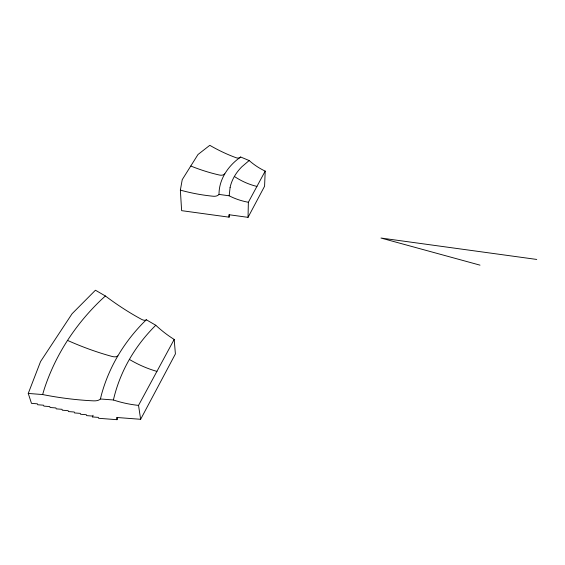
<?xml version="1.0" encoding="UTF-8"?>
<svg xmlns="http://www.w3.org/2000/svg" width="565" height="565" viewBox="0 0 565 565"><rect width="100%" height="100%" fill="white"/><g stroke="black" fill="none" stroke-linecap="round" stroke-linejoin="round"><path stroke-width="0.85" d="M180.362 190.123L180.518 190.165A165.164 132.436 27.1 0 0 213.415 196.26A7.218 5.184 18 0 0 219.015 194.402C218.916 179.14 228.465 165.418 240.697 157.021L249.165 160.545A50.299 34.324 45.4 0 0 263.919 170.496L265.204 171.103L264.582 186.231L248.035 217.348L229.086 214.742L229.086 217.172L181.619 210.653L180.362 190.123L182.234 179.649L197.99 154.513L209.799 145.311L211.628 146.363A159.902 111.1 53.5 0 0 235.979 157.684A6.942 4.492 45.2 0 0 240.69 157.013M265.204 171.103L248.367 202.249L246.841 201.966A51.69 39.056 16.4 0 1 229.178 195.801L230.103 187.382M248.035 217.348L248.367 202.249M229.171 214.714L229.086 217.172M117.019 419.689L116.595 417.464L140.643 419.294L175.404 353.923L174.19 339.438L172.742 338.527A62.475 30.1 44.5 0 1 155.778 325.256L146.342 319.776A8.397 3.786 44.7 0 1 141.441 319.289A202.828 103.204 49.5 0 1 105.387 295.989L95.443 290.219L72.073 313.737L40.56 361.551L28.25 393.445L31.492 403.375L37.403 403.82L37.7 404.752L43.597 405.204L43.886 406.122L49.769 406.574L50.045 407.492L55.921 407.944L56.189 408.862L62.051 409.307L62.305 410.218L68.16 410.67L68.407 411.574L74.255 412.019L74.488 412.93L80.322 413.375L80.548 414.272L86.367 414.717L86.586 415.614L92.392 416.059L92.604 416.956L98.402 417.394L98.6 418.291L117.019 419.689L117.379 417.987M28.25 393.445L42.636 394.547A226.749 138.15 16.9 0 0 93.719 400.86A9.245 4.859 11.4 0 0 100.422 398.982L101.516 394.525A212.108 181.436 8.1 0 1 143.129 322.919L146.342 319.776M92.604 416.956L93.055 415.247M42.636 394.547L44.324 388.904A272.118 234.637 8.2 0 1 101.199 299.824L105.387 295.989M174.19 339.438L138.531 405.388L140.643 419.294M249.165 160.545L241.919 166.703A78.655 53.654 5.6 0 0 234.369 176.45A78.641 53.64 5.6 0 0 230.103 187.382M100.422 398.982L113.41 399.978A67.404 37.77 10.6 0 0 136.582 405.176L138.531 405.388M219.022 194.409L229.178 195.801M536.75 259.448L380.987 238.042L480.003 265.147M190.85 166.039L191.662 166.364A169.705 128.354 42.5 0 0 219.439 175.037A7.218 4.993 32.6 0 0 224.743 173.851M156.929 371.389A64.742 34.875 28.3 0 1 129.378 359.418M113.41 399.978A198.718 169.726 8.1 0 1 155.778 325.256M117.866 355.879A8.786 4.435 28.7 0 1 111.948 356.423A213.86 123.036 34.2 0 1 67.532 340.405M256.941 186.415A52.637 38.434 32.2 0 1 234.376 176.457"/></g></svg>
